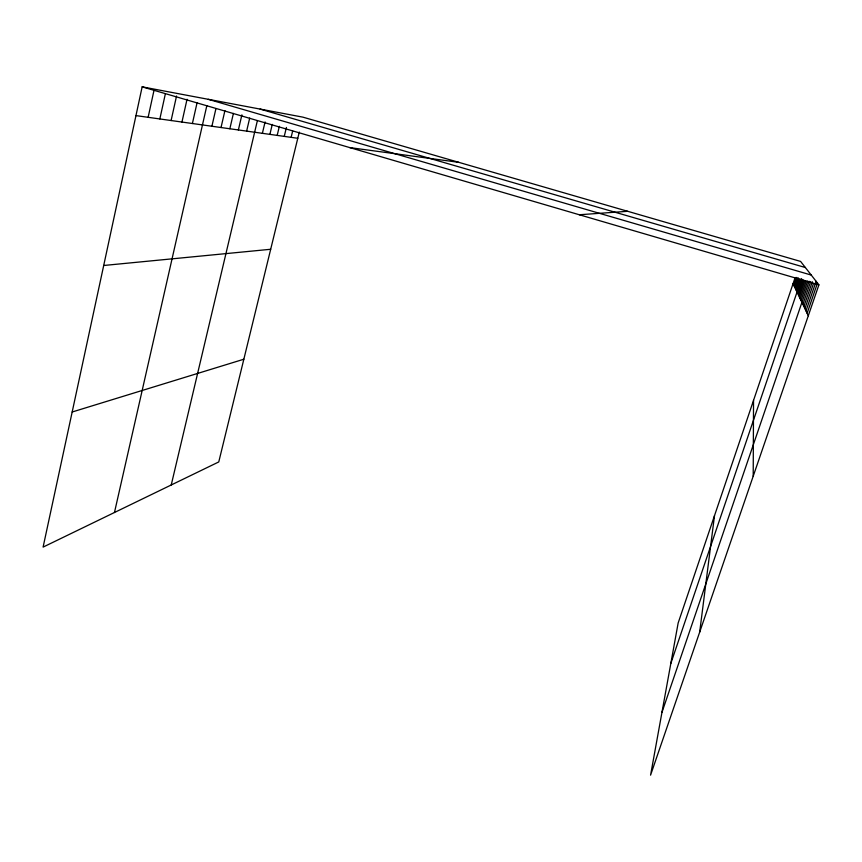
<?xml version="1.0" encoding="UTF-8"?>
<svg xmlns="http://www.w3.org/2000/svg" width="862" height="862" viewBox="0 0 862 862"><rect width="100%" height="100%" fill="white"/><g stroke="black" fill="none" stroke-linecap="round" stroke-linejoin="round"><path stroke-width="1.29" d="M753.205 476.201L753.539 400.377M699.675 632.148L714.501 515.638M795.152 277.499L678.157 622.989L650.573 775.153L818.9 284.859L800.593 261.423L302.939 117.157L142.155 86.846L43.1 547.101L218.765 461.935L299.297 132.08M148.135 117.318L153.986 90.413M159.847 118.956L165.353 93.839M171.107 120.54L176.538 96.016M181.947 122.059L187.043 99.27M192.398 123.514L197.096 102.643M114.463 512.502L206.826 105.714M211.901 126.251L215.931 108.634M221.028 127.533L224.928 110.605M229.842 128.772L233.408 113.407M238.375 129.968L241.899 114.851M246.629 131.121L249.7 118.051M171.236 484.972L257.372 120.658M262.382 133.33L265.087 121.93M269.892 134.386L272.273 124.408M277.176 135.399L279.363 126.305M284.255 136.39L286.421 127.436M291.119 137.36L292.649 131.046M793.665 284.966L796.219 277.435M794.29 286.292L797.167 277.833M794.947 287.66L798.277 277.833M795.615 289.072L799.009 279.094M796.316 290.537L800.195 279.116M670.83 663.406L801.617 278.566M797.781 293.619L802.447 279.902M798.546 295.246L803.729 280.01M799.343 296.927L804.796 280.926M800.173 298.661L806.153 281.131M801.035 300.472L807.672 280.99M661.941 712.421L809.127 281.26M802.878 304.361L810.657 281.583M803.869 306.452L812.316 281.755M804.903 308.628L813.534 283.426M805.992 310.902L816.131 281.314M807.112 313.283L817.488 283.048M72.171 412.004L243.838 359.228M103.709 265.485L270.69 249.269M579.318 214.757L627.719 211.309M349.8 147.607L458.746 162.325M135.959 115.605L297.789 138.286M260.108 109.086L805.367 267.532M208.281 99.313L811.239 275.053M142.155 86.846L818.9 284.859M793.051 283.673L808.287 315.761"/></g></svg>
